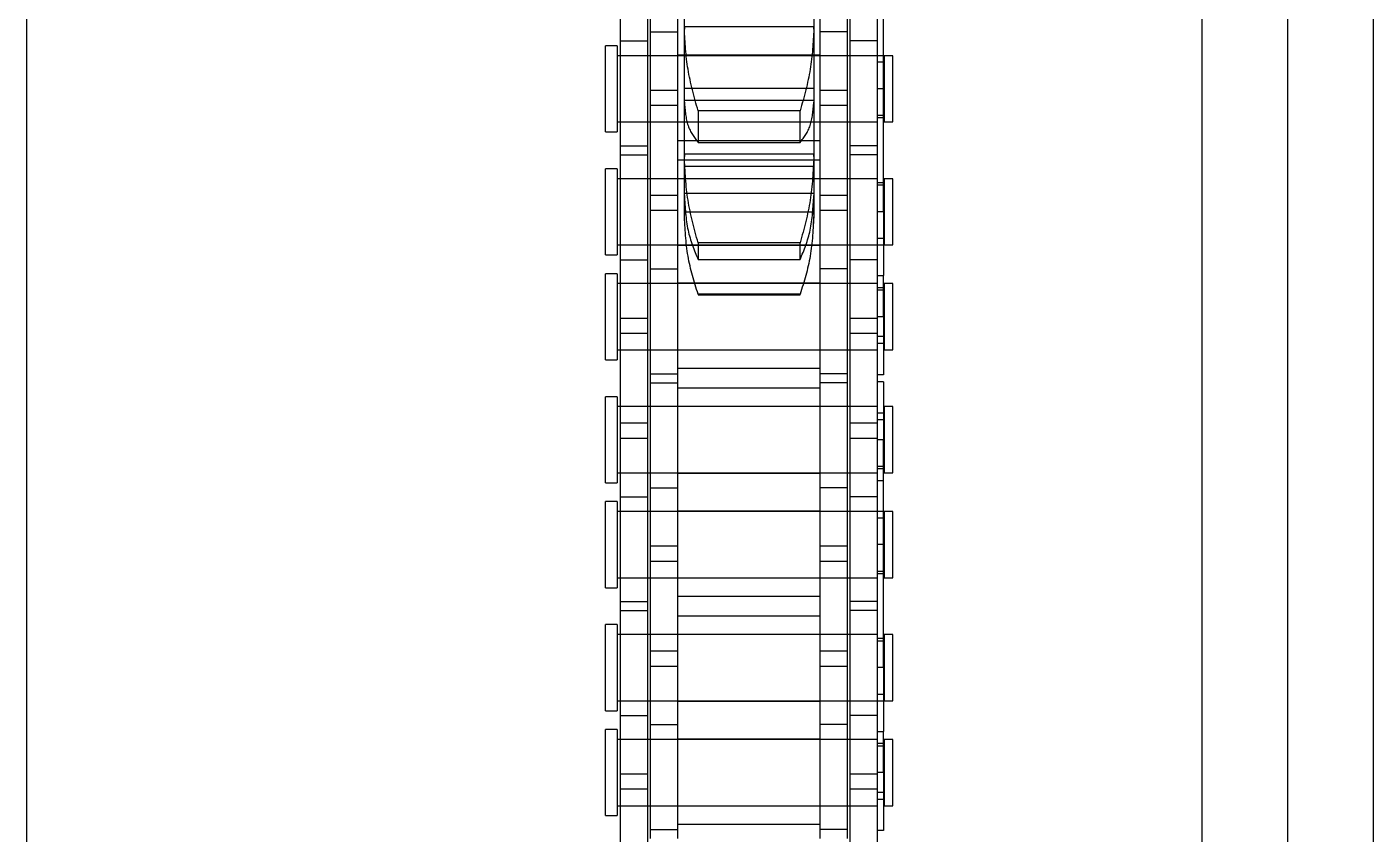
# Model space of a CAD drawing. Header units: metres. Extents: x 0 to 63075, y 0 to 44550.
# Drawn here: x 14529.8 to 14604.8, y 26918.7 to 26963.6 of the extents above; entities that cross this region are included whole.
import ezdxf

# ---------------------------------------------------------------- set-up
doc = ezdxf.new("R2010")
doc.units = ezdxf.units.M
doc.header["$LTSCALE"] = 75
doc.linetypes.add('HIDDEN2', pattern=[4.7625, 3.175, -1.5875])
for name, color, linetype in [('SDM', 7, 'Continuous'), ('SL4', 4, 'Continuous'), ('ST1', 7, 'HIDDEN2')]:
    doc.layers.add(name, color=color, linetype=linetype)

# ---------------------------------------------------------------- blocks, each defined once
blk = doc.blocks.new('A$Ca53c419a')
at = {"layer": 'SL4'}
for p, q in [((2339.738, 281.235), (3664.713, 281.235)), ((2339.738, 215.76), (3664.713, 215.76)), ((3664.713, 206.235), (2339.738, 206.235))]:
    blk.add_line(p, q, dxfattribs=at)
at = {"layer": 'ST1'}
for p, q in [((2489.929, 249), (2494.726, 249)), ((2489.929, 249), (2489.929, 248.342)), ((2494.726, 248.342), (2489.929, 248.342)), ((2490.483, 248.342), (2490.483, 233.843)), ((2494.173, 233.843), (2494.173, 248.342)), ((2494.726, 248.342), (2494.726, 249)), ((2495.777, 249), (2500.574, 249)), ((2495.777, 249), (2495.777, 248.342)), ((2500.574, 248.342), (2495.777, 248.342)), ((2496.331, 248.342), (2496.331, 233.843)), ((2500.021, 233.843), (2500.021, 248.342)), ((2500.574, 248.342), (2500.574, 249)), ((2502.629, 249), (2507.426, 249)), ((2502.629, 249), (2502.629, 248.342)), ((2507.426, 248.342), (2502.629, 248.342)), ((2503.183, 248.342), (2503.183, 233.843)), ((2506.873, 233.843), (2506.873, 248.342)), ((2507.426, 248.342), (2507.426, 249)), ((2508.477, 249), (2513.274, 249)), ((2508.477, 249), (2508.477, 248.342)), ((2513.274, 248.342), (2508.477, 248.342)), ((2509.031, 248.342), (2509.031, 233.843)), ((2512.721, 233.843), (2512.721, 248.342)), ((2513.274, 248.342), (2513.274, 249)), ((2515.329, 249), (2520.126, 249)), ((2515.329, 249), (2515.329, 248.342)), ((2520.126, 248.342), (2515.329, 248.342)), ((2515.883, 248.342), (2515.883, 233.843)), ((2519.573, 233.843), (2519.573, 248.342)), ((2520.126, 248.342), (2520.126, 249)), ((2521.177, 249), (2525.974, 249)), ((2521.177, 249), (2521.177, 248.342)), ((2525.974, 248.342), (2521.177, 248.342)), ((2521.731, 248.342), (2521.731, 233.843)), ((2525.421, 233.843), (2525.421, 248.342)), ((2525.974, 248.342), (2525.974, 249)), ((2528.029, 249), (2532.826, 249)), ((2528.029, 249), (2528.029, 248.342)), ((2532.826, 248.342), (2528.029, 248.342)), ((2528.583, 248.342), (2528.583, 233.843)), ((2532.273, 233.843), (2532.273, 248.342)), ((2532.826, 248.342), (2532.826, 249)), ((2482.301, 248.157), (2491.396, 248.157)), ((2490.483, 248.157), (2490.483, 246.637)), ((2491.396, 248.157), (2492.256, 248.157)), ((2491.396, 246.637), (2491.396, 248.157)), ((2492.256, 248.157), (2501.351, 248.157)), ((2492.256, 248.157), (2492.256, 246.637)), ((2494.173, 246.637), (2494.173, 248.157)), ((2495.503, 248.157), (2495.503, 246.637)), ((2496.331, 248.157), (2496.331, 246.637)), ((2500.021, 246.637), (2500.021, 248.157)), ((2501.351, 248.157), (2501.351, 246.637)), ((2501.351, 248.157), (2507.701, 248.157)), ((2501.853, 248.157), (2501.853, 246.637)), ((2503.183, 248.157), (2503.183, 246.637)), ((2506.873, 246.637), (2506.873, 248.157)), ((2507.701, 248.157), (2507.701, 246.637)), ((2507.701, 248.157), (2516.796, 248.157)), ((2509.031, 248.157), (2509.031, 246.637)), ((2510.948, 246.637), (2510.948, 248.157)), ((2511.808, 248.157), (2511.808, 246.637)), ((2512.721, 246.637), (2512.721, 248.157)), ((2515.883, 248.157), (2515.883, 246.637)), ((2516.796, 248.157), (2517.656, 248.157)), ((2516.796, 246.637), (2516.796, 248.157)), ((2517.656, 248.157), (2526.751, 248.157)), ((2517.656, 248.157), (2517.656, 246.637)), ((2519.573, 246.637), (2519.573, 248.157)), ((2520.903, 248.157), (2520.903, 246.637)), ((2521.731, 248.157), (2521.731, 246.637)), ((2525.421, 246.637), (2525.421, 248.157)), ((2526.751, 248.157), (2526.751, 246.637)), ((2526.751, 248.157), (2533.101, 248.157)), ((2527.253, 248.157), (2527.253, 246.637)), ((2528.583, 248.157), (2528.583, 246.637)), ((2532.273, 246.637), (2532.273, 248.157)), ((2533.101, 248.157), (2533.101, 246.637)), ((2533.101, 248.157), (2542.196, 248.157)), ((2482.301, 246.637), (2491.396, 246.637)), ((2488.651, 246.485), (2495.001, 246.485)), ((2489.153, 246.485), (2489.153, 244.965)), ((2490.483, 246.485), (2490.483, 244.965)), ((2491.396, 246.637), (2492.256, 246.637)), ((2492.256, 246.637), (2501.351, 246.637)), ((2494.173, 244.965), (2494.173, 246.485)), ((2495.001, 246.485), (2495.001, 244.965)), ((2495.001, 246.485), (2504.096, 246.485)), ((2496.331, 246.485), (2496.331, 244.965)), ((2498.248, 244.965), (2498.248, 246.485)), ((2499.108, 246.485), (2499.108, 244.965)), ((2500.021, 244.965), (2500.021, 246.485)), ((2501.351, 246.637), (2507.701, 246.637)), ((2503.183, 246.485), (2503.183, 244.965)), ((2504.096, 246.485), (2504.956, 246.485)), ((2504.096, 244.965), (2504.096, 246.485)), ((2504.956, 246.485), (2514.051, 246.485)), ((2504.956, 246.485), (2504.956, 244.965)), ((2506.873, 244.965), (2506.873, 246.485)), ((2507.701, 246.637), (2516.796, 246.637)), ((2508.203, 246.485), (2508.203, 244.965)), ((2509.031, 246.485), (2509.031, 244.965)), ((2512.721, 244.965), (2512.721, 246.485)), ((2514.051, 246.485), (2514.051, 244.965)), ((2514.051, 246.485), (2520.401, 246.485)), ((2514.553, 246.485), (2514.553, 244.965)), ((2515.883, 246.485), (2515.883, 244.965)), ((2516.796, 246.637), (2517.656, 246.637)), ((2517.656, 246.637), (2526.751, 246.637)), ((2519.573, 244.965), (2519.573, 246.485)), ((2520.401, 246.485), (2520.401, 244.965)), ((2520.401, 246.485), (2529.496, 246.485)), ((2521.731, 246.485), (2521.731, 244.965)), ((2523.648, 244.965), (2523.648, 246.485)), ((2524.508, 246.485), (2524.508, 244.965)), ((2525.421, 244.965), (2525.421, 246.485)), ((2526.751, 246.637), (2533.101, 246.637)), ((2528.583, 246.485), (2528.583, 244.965)), ((2529.496, 246.485), (2530.356, 246.485)), ((2529.496, 244.965), (2529.496, 246.485)), ((2530.356, 246.485), (2539.451, 246.485)), ((2530.356, 246.485), (2530.356, 244.965)), ((2532.273, 244.965), (2532.273, 246.485)), ((2533.101, 246.637), (2542.196, 246.637)), ((2533.603, 246.485), (2533.603, 244.965)), ((2488.651, 244.965), (2495.001, 244.965)), ((2489.436, 237.035), (2489.436, 244.965)), ((2490.483, 244.965), (2490.483, 237.035)), ((2494.173, 237.035), (2494.173, 244.965)), ((2494.216, 244.965), (2494.216, 237.035)), ((2495.001, 244.965), (2504.096, 244.965)), ((2496.288, 237.035), (2496.288, 244.965)), ((2496.331, 244.965), (2496.331, 237.035)), ((2500.021, 237.035), (2500.021, 244.965)), ((2501.068, 244.965), (2501.068, 237.035)), ((2502.136, 237.035), (2502.136, 244.965)), ((2503.183, 244.965), (2503.183, 237.035)), ((2504.096, 244.965), (2504.956, 244.965)), ((2504.956, 244.965), (2514.051, 244.965)), ((2506.873, 237.035), (2506.873, 244.965)), ((2506.916, 244.965), (2506.916, 237.035)), ((2508.988, 237.035), (2508.988, 244.965)), ((2509.031, 244.965), (2509.031, 237.035)), ((2512.721, 237.035), (2512.721, 244.965)), ((2513.768, 244.965), (2513.768, 237.035)), ((2514.051, 244.965), (2520.401, 244.965)), ((2514.836, 237.035), (2514.836, 244.965)), ((2515.883, 244.965), (2515.883, 237.035)), ((2519.573, 237.035), (2519.573, 244.965)), ((2519.616, 244.965), (2519.616, 237.035)), ((2520.401, 244.965), (2529.496, 244.965)), ((2521.688, 237.035), (2521.688, 244.965)), ((2521.731, 244.965), (2521.731, 237.035)), ((2523.288, 244.605), (2523.428, 244.605)), ((2523.428, 244.605), (2523.555, 244.605)), ((2523.555, 244.605), (2523.428, 244.605)), ((2523.555, 237.395), (2523.555, 244.605)), ((2523.555, 244.605), (2524.485, 244.605)), ((2524.485, 244.605), (2526.65, 244.605)), ((2524.594, 237.395), (2524.594, 244.605)), ((2525.421, 237.035), (2525.421, 244.965)), ((2526.092, 237.395), (2526.092, 244.605)), ((2526.468, 244.965), (2526.468, 237.035)), ((2526.65, 244.605), (2526.778, 244.605)), ((2526.778, 244.605), (2526.65, 244.605)), ((2526.778, 237.395), (2526.778, 244.605)), ((2526.778, 244.605), (2529.692, 244.605)), ((2527.536, 237.035), (2527.536, 244.965)), ((2528.583, 244.965), (2528.583, 237.035)), ((2529.496, 244.965), (2530.356, 244.965)), ((2529.692, 244.605), (2533.76, 244.605)), ((2529.77, 237.395), (2529.77, 244.605)), ((2530.356, 244.965), (2539.451, 244.965)), ((2530.439, 237.395), (2530.439, 244.605)), ((2532.273, 237.035), (2532.273, 244.965)), ((2532.316, 244.965), (2532.316, 237.035)), ((2533.76, 244.605), (2533.876, 244.605)), ((2533.876, 244.605), (2533.76, 244.605)), ((2533.876, 237.395), (2533.876, 244.605)), ((2533.876, 244.605), (2538.421, 244.605)), ((2518.979, 243.843), (2518.955, 243.843)), ((2518.955, 243.843), (2518.955, 238.157)), ((2518.979, 238.157), (2518.979, 243.843)), ((2521.855, 243.843), (2520.917, 243.843)), ((2520.917, 243.843), (2520.917, 238.157)), ((2521.855, 238.157), (2521.855, 243.843)), ((2529.199, 243.843), (2527.436, 243.843)), ((2527.436, 243.843), (2527.436, 238.157)), ((2529.199, 238.157), (2529.199, 243.843)), ((2518.955, 238.157), (2518.979, 238.157)), ((2520.917, 238.157), (2521.855, 238.157)), ((2527.436, 238.157), (2529.199, 238.157)), ((2488.651, 237.035), (2495.001, 237.035)), ((2489.153, 235.515), (2489.153, 237.035)), ((2490.483, 237.035), (2490.483, 235.515)), ((2494.173, 235.515), (2494.173, 237.035)), ((2495.001, 235.515), (2495.001, 237.035)), ((2495.001, 237.035), (2504.096, 237.035)), ((2496.331, 237.035), (2496.331, 235.515)), ((2498.248, 235.515), (2498.248, 237.035)), ((2499.108, 237.035), (2499.108, 235.515)), ((2500.021, 235.515), (2500.021, 237.035)), ((2503.183, 237.035), (2503.183, 235.515)), ((2504.096, 237.035), (2504.956, 237.035)), ((2504.096, 235.515), (2504.096, 237.035)), ((2504.956, 237.035), (2514.051, 237.035)), ((2504.956, 237.035), (2504.956, 235.515)), ((2506.873, 235.515), (2506.873, 237.035)), ((2508.203, 235.515), (2508.203, 237.035)), ((2509.031, 237.035), (2509.031, 235.515)), ((2512.721, 235.515), (2512.721, 237.035)), ((2514.051, 235.515), (2514.051, 237.035)), ((2514.051, 237.035), (2520.401, 237.035)), ((2514.553, 235.515), (2514.553, 237.035)), ((2515.883, 237.035), (2515.883, 235.515)), ((2519.573, 235.515), (2519.573, 237.035)), ((2520.401, 235.515), (2520.401, 237.035)), ((2520.401, 237.035), (2529.496, 237.035)), ((2521.731, 237.035), (2521.731, 235.515)), ((2522.791, 237.405), (2523.288, 237.395)), ((2523.428, 237.395), (2523.288, 237.395)), ((2523.555, 237.395), (2523.428, 237.395)), ((2523.428, 237.395), (2523.555, 237.395)), ((2524.485, 237.395), (2523.555, 237.395)), ((2523.648, 235.515), (2523.648, 237.035)), ((2526.65, 237.395), (2524.485, 237.395)), ((2524.508, 237.035), (2524.508, 235.515)), ((2525.421, 235.515), (2525.421, 237.035)), ((2526.778, 237.395), (2526.65, 237.395)), ((2526.65, 237.395), (2526.778, 237.395)), ((2529.692, 237.395), (2526.778, 237.395)), ((2528.583, 237.035), (2528.583, 235.515)), ((2529.496, 237.035), (2530.356, 237.035)), ((2529.496, 235.515), (2529.496, 237.035)), ((2533.76, 237.395), (2529.692, 237.395)), ((2530.356, 237.035), (2539.451, 237.035)), ((2530.356, 237.035), (2530.356, 235.515)), ((2532.273, 235.515), (2532.273, 237.035)), ((2533.603, 235.515), (2533.603, 237.035)), ((2533.876, 237.395), (2533.76, 237.395)), ((2533.76, 237.395), (2533.876, 237.395)), ((2538.421, 237.395), (2533.876, 237.395)), ((2488.651, 235.515), (2495.001, 235.515)), ((2495.001, 235.515), (2504.096, 235.515)), ((2504.096, 235.515), (2504.956, 235.515)), ((2504.956, 235.515), (2514.051, 235.515)), ((2514.051, 235.515), (2520.401, 235.515)), ((2520.401, 235.515), (2529.496, 235.515)), ((2529.496, 235.515), (2530.356, 235.515)), ((2530.356, 235.515), (2539.451, 235.515)), ((2482.301, 235.363), (2491.396, 235.363)), ((2490.483, 235.363), (2490.483, 233.843)), ((2491.396, 235.363), (2492.256, 235.363)), ((2491.396, 233.843), (2491.396, 235.363)), ((2492.256, 235.363), (2501.351, 235.363)), ((2492.256, 235.363), (2492.256, 233.843)), ((2494.173, 233.843), (2494.173, 235.363)), ((2495.503, 233.843), (2495.503, 235.363)), ((2496.331, 235.363), (2496.331, 233.511)), ((2500.021, 233.843), (2500.021, 235.363)), ((2501.351, 233.843), (2501.351, 235.363)), ((2501.351, 235.363), (2507.701, 235.363)), ((2501.853, 233.843), (2501.853, 235.363)), ((2503.183, 235.363), (2503.183, 233.843)), ((2506.873, 233.511), (2506.873, 235.363)), ((2507.701, 233.843), (2507.701, 235.363)), ((2507.701, 235.363), (2516.796, 235.363)), ((2509.031, 235.363), (2509.031, 233.843)), ((2510.948, 233.843), (2510.948, 235.363)), ((2511.808, 235.363), (2511.808, 233.843)), ((2512.721, 233.843), (2512.721, 235.363)), ((2515.883, 235.363), (2515.883, 233.843)), ((2516.796, 235.363), (2517.656, 235.363)), ((2516.796, 233.843), (2516.796, 235.363)), ((2517.656, 235.363), (2526.751, 235.363)), ((2517.656, 235.363), (2517.656, 233.843)), ((2519.573, 233.843), (2519.573, 235.363)), ((2520.903, 233.843), (2520.903, 235.363)), ((2521.731, 235.363), (2521.731, 233.511)), ((2525.421, 233.843), (2525.421, 235.363)), ((2526.751, 233.843), (2526.751, 235.363)), ((2526.751, 235.363), (2533.101, 235.363)), ((2527.253, 233.843), (2527.253, 235.363)), ((2528.583, 235.363), (2528.583, 233.843)), ((2532.273, 233.511), (2532.273, 235.363)), ((2533.101, 233.843), (2533.101, 235.363)), ((2533.101, 235.363), (2542.196, 235.363)), ((2482.301, 233.843), (2491.396, 233.843)), ((2489.097, 233.511), (2489.097, 233.843)), ((2492.328, 233.511), (2489.097, 233.511)), ((2494.173, 233.474), (2490.483, 233.474)), ((2490.483, 233.474), (2490.483, 233)), ((2490.852, 233.843), (2490.852, 233.474)), ((2491.221, 233.511), (2491.221, 233.843)), ((2491.396, 233.843), (2492.256, 233.843)), ((2492.256, 233.843), (2501.351, 233.843)), ((2492.328, 233.511), (2492.328, 233.843)), ((2492.328, 233.511), (2494.624, 233.511)), ((2493.804, 233.474), (2493.804, 233.843)), ((2493.947, 233.511), (2493.947, 233.843)), ((2494.173, 233), (2494.173, 233.474)), ((2494.624, 233.843), (2494.624, 233.511)), ((2498.176, 233.511), (2494.624, 233.511)), ((2500.021, 233.474), (2496.331, 233.474)), ((2496.331, 233.474), (2496.331, 233)), ((2496.7, 233.843), (2496.7, 233.474)), ((2498.176, 233.511), (2498.176, 233.843)), ((2498.176, 233.511), (2510.876, 233.511)), ((2499.652, 233.474), (2499.652, 233.843)), ((2499.795, 233.511), (2499.795, 233.843)), ((2500.021, 233), (2500.021, 233.474)), ((2501.351, 233.843), (2507.701, 233.843)), ((2506.873, 233.474), (2503.183, 233.474)), ((2503.183, 233.474), (2503.183, 233)), ((2503.409, 233.511), (2503.409, 233.843)), ((2503.552, 233.843), (2503.552, 233.474)), ((2505.028, 233.511), (2505.028, 233.843)), ((2506.504, 233.474), (2506.504, 233.843)), ((2506.873, 233), (2506.873, 233.474)), ((2507.701, 233.843), (2516.796, 233.843)), ((2508.58, 233.511), (2508.58, 233.843)), ((2512.721, 233.474), (2509.031, 233.474)), ((2509.031, 233.474), (2509.031, 233)), ((2509.257, 233.511), (2509.257, 233.843)), ((2509.4, 233.843), (2509.4, 233.474)), ((2510.876, 233.511), (2510.876, 233.843)), ((2514.107, 233.511), (2510.876, 233.511)), ((2511.983, 233.511), (2511.983, 233.843)), ((2512.352, 233.474), (2512.352, 233.843)), ((2512.721, 233), (2512.721, 233.474)), ((2514.107, 233.511), (2514.107, 233.843)), ((2514.497, 233.511), (2514.497, 233.843)), ((2517.728, 233.511), (2514.497, 233.511)), ((2519.573, 233.474), (2515.883, 233.474)), ((2515.883, 233.474), (2515.883, 233)), ((2516.252, 233.843), (2516.252, 233.474)), ((2516.621, 233.511), (2516.621, 233.843)), ((2516.796, 233.843), (2517.656, 233.843)), ((2517.656, 233.843), (2526.751, 233.843)), ((2517.728, 233.511), (2517.728, 233.843)), ((2517.728, 233.511), (2520.024, 233.511)), ((2519.204, 233.474), (2519.204, 233.843)), ((2519.347, 233.511), (2519.347, 233.843)), ((2519.573, 233), (2519.573, 233.474)), ((2520.024, 233.843), (2520.024, 233.511)), ((2523.576, 233.511), (2520.024, 233.511)), ((2525.421, 233.474), (2521.731, 233.474)), ((2521.731, 233.474), (2521.731, 233)), ((2522.1, 233.843), (2522.1, 233.474)), ((2523.576, 233.511), (2523.576, 233.843)), ((2523.576, 233.511), (2536.276, 233.511)), ((2525.052, 233.474), (2525.052, 233.843)), ((2525.195, 233.511), (2525.195, 233.843)), ((2525.421, 233), (2525.421, 233.474)), ((2526.751, 233.843), (2533.101, 233.843)), ((2532.273, 233.474), (2528.583, 233.474)), ((2528.583, 233.474), (2528.583, 233)), ((2528.809, 233.511), (2528.809, 233.843)), ((2528.952, 233.843), (2528.952, 233.474)), ((2530.428, 233.511), (2530.428, 233.843)), ((2531.904, 233.474), (2531.904, 233.843)), ((2532.273, 233), (2532.273, 233.474)), ((2533.101, 233.843), (2542.196, 233.843)), ((2490.483, 233), (2494.173, 233)), ((2496.331, 233), (2500.021, 233)), ((2503.183, 233), (2506.873, 233)), ((2509.031, 233), (2512.721, 233)), ((2515.883, 233), (2519.573, 233)), ((2521.731, 233), (2525.421, 233)), ((2528.583, 233), (2532.273, 233)), ((2339.738, 215.76), (3664.713, 215.76)), ((3664.713, 210.998), (2339.738, 210.998))]:
    blk.add_line(p, q, dxfattribs=at)
for points, knots in [([(2518.979, 243.843), (2519.672, 244.059), (2521.059, 244.492), (2522.639, 244.567), (2523.428, 244.605)], [0, 0, 0, 0, 0.500133, 1, 1, 1, 1]), ([(2524.485, 244.605), (2523.818, 244.567), (2522.481, 244.492), (2521.439, 244.059), (2520.917, 243.843)], [0, 0, 0, 0, 0.499459, 1, 1, 1, 1]), ([(2521.855, 243.843), (2522.637, 244.059), (2524.201, 244.492), (2525.834, 244.567), (2526.65, 244.605)], [0, 0, 0, 0, 0.500152, 1, 1, 1, 1]), ([(2529.692, 244.605), (2529.226, 244.567), (2528.295, 244.492), (2527.722, 244.059), (2527.436, 243.843)], [0, 0, 0, 0, 0.49948, 1, 1, 1, 1]), ([(2529.199, 243.843), (2529.976, 244.059), (2531.527, 244.492), (2533.017, 244.567), (2533.76, 244.605)], [0, 0, 0, 0, 0.500529, 1, 1, 1, 1]), ([(2523.428, 237.395), (2522.64, 237.433), (2521.06, 237.508), (2519.673, 237.94), (2518.979, 238.157)], [0, 0, 0, 0, 0.499098, 1, 1, 1, 1]), ([(2520.917, 238.157), (2521.439, 237.941), (2522.481, 237.508), (2523.818, 237.433), (2524.485, 237.395)], [0, 0, 0, 0, 0.500534, 1, 1, 1, 1]), ([(2526.65, 237.395), (2525.835, 237.433), (2524.202, 237.508), (2522.638, 237.94), (2521.855, 238.157)], [0, 0, 0, 0, 0.499124, 1, 1, 1, 1]), ([(2527.436, 238.157), (2527.722, 237.941), (2528.295, 237.508), (2529.226, 237.433), (2529.692, 237.395)], [0, 0, 0, 0, 0.500513, 1, 1, 1, 1]), ([(2533.76, 237.395), (2533.017, 237.433), (2531.527, 237.508), (2529.976, 237.941), (2529.199, 238.157)], [0, 0, 0, 0, 0.499464, 1, 1, 1, 1])]:
    blk.add_open_spline(points, degree=3, knots=knots, dxfattribs=at)

msp = doc.modelspace()

# ---------------------------------------------------------------- block references
at = {"layer": 'SDM', "rotation": 90}
msp.add_blockref('A$Ca53c419a', (14811.027, 24429.769), dxfattribs=at)

doc.saveas('drawing.dxf')
